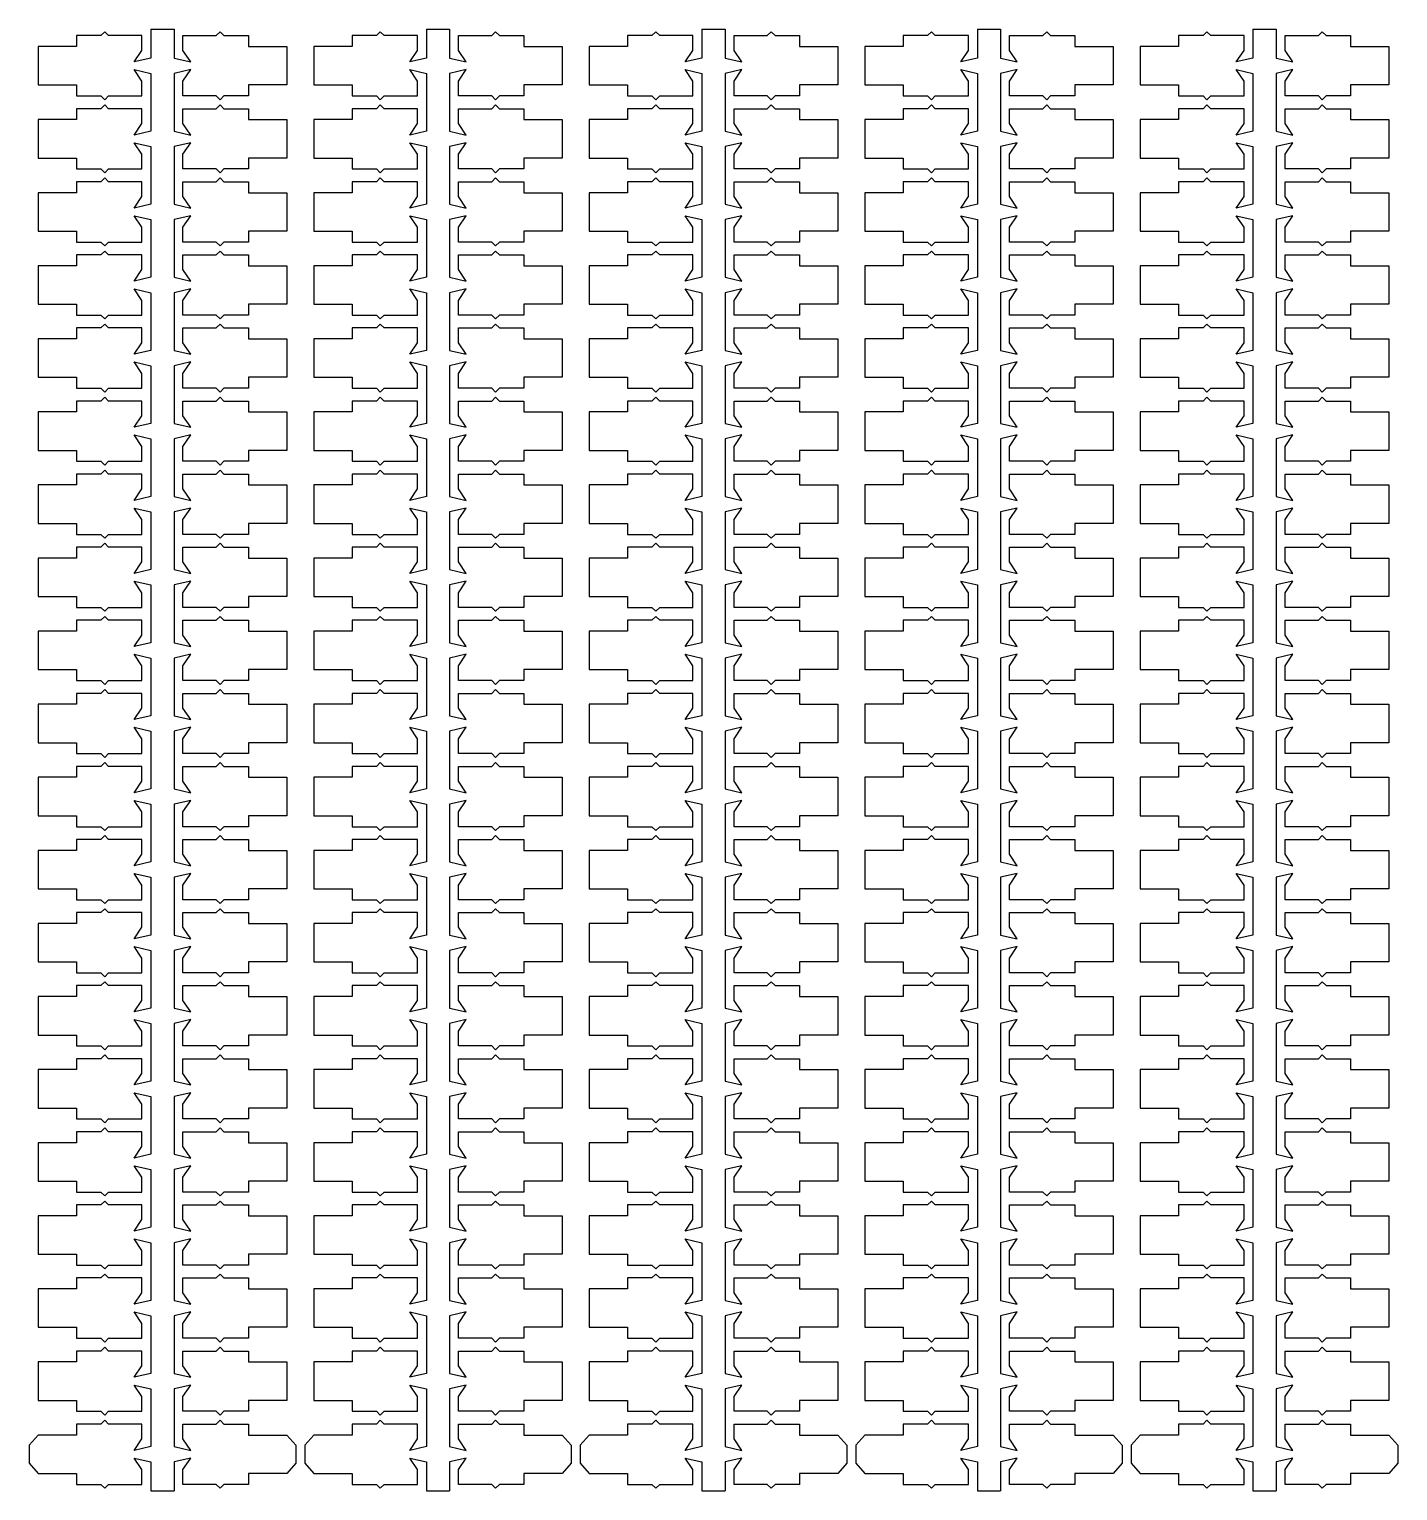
# Model space of a CAD drawing. Extents: x 0 to 107, y 0 to 114.
import ezdxf

# ---------------------------------------------------------------- set-up
doc = ezdxf.new("R2010")
doc.units = 0

# ---------------------------------------------------------------- blocks, each defined once
blk = doc.blocks.new('stem_bump')
for points in [[(-0.9, 2.85, 0), (-0.9, 0.6, 0), (-2.2, 0.3, 0), (-1.6, 1.2, 0), (-1.6, 2.35, 0), (-4.2, 2.35, 0), (-4.5, 2.65, 0), (-4.5, 2.65, 0), (-4.8, 2.35, 0), (-6.7, 2.35, 0), (-6.7, 1.5, 0), (-9.7, 1.5, 0), (-10.4, 0.7, 0), (-10.4, -0.7, 0), (-9.7, -1.5, 0), (-6.7, -1.5, 0), (-6.7, -2.35, 0), (-4.8, -2.35, 0), (-4.5, -2.65, 0), (-4.5, -2.65, 0), (-4.2, -2.35, 0), (-1.6, -2.35, 0), (-1.6, -1.2, 0), (-2.2, -0.3, 0), (-0.9, -0.6, 0), (-0.9, -2.85, 0)], [(0.9, 2.85, 0), (0.9, 0.6, 0), (2.2, 0.3, 0), (1.6, 1.2, 0), (1.6, 2.35, 0), (4.2, 2.35, 0), (4.5, 2.65, 0), (4.5, 2.65, 0), (4.8, 2.35, 0), (6.7, 2.35, 0), (6.7, 1.5, 0), (9.7, 1.5, 0), (10.4, 0.7, 0), (10.4, -0.7, 0), (9.7, -1.5, 0), (6.7, -1.5, 0), (6.7, -2.35, 0), (4.8, -2.35, 0), (4.5, -2.65, 0), (4.5, -2.65, 0), (4.2, -2.35, 0), (1.6, -2.35, 0), (1.6, -1.2, 0), (2.2, -0.3, 0), (0.9, -0.6, 0), (0.9, -2.85, 0)]]:
    blk.add_polyline3d(points)
blk = doc.blocks.new('stem')
for points in [[(-0.9, 2.85, 0), (-0.9, 0.6, 0), (-2.2, 0.3, 0), (-1.6, 1.2, 0), (-1.6, 2.35, 0), (-4.2, 2.35, 0), (-4.5, 2.65, 0), (-4.5, 2.65, 0), (-4.8, 2.35, 0), (-6.7, 2.35, 0), (-6.7, 1.5, 0), (-9.7, 1.5, 0), (-9.7, -1.5, 0), (-6.7, -1.5, 0), (-6.7, -2.35, 0), (-4.8, -2.35, 0), (-4.5, -2.65, 0), (-4.5, -2.65, 0), (-4.2, -2.35, 0), (-1.6, -2.35, 0), (-1.6, -1.2, 0), (-2.2, -0.3, 0), (-0.9, -0.6, 0), (-0.9, -2.85, 0)], [(0.9, 2.85, 0), (0.9, 0.6, 0), (2.2, 0.3, 0), (1.6, 1.2, 0), (1.6, 2.35, 0), (4.2, 2.35, 0), (4.5, 2.65, 0), (4.5, 2.65, 0), (4.8, 2.35, 0), (6.7, 2.35, 0), (6.7, 1.5, 0), (9.7, 1.5, 0), (9.7, -1.5, 0), (6.7, -1.5, 0), (6.7, -2.35, 0), (4.8, -2.35, 0), (4.5, -2.65, 0), (4.5, -2.65, 0), (4.2, -2.35, 0), (1.6, -2.35, 0), (1.6, -1.2, 0), (2.2, -0.3, 0), (0.9, -0.6, 0), (0.9, -2.85, 0)]]:
    blk.add_polyline3d(points)

msp = doc.modelspace()

# ---------------------------------------------------------------- linework, layer by layer
for p, q in [((9.5, 114), (11.3, 114)), ((31, 114), (32.8, 114)), ((52.5, 114), (54.3, 114)), ((74, 114), (75.8, 114)), ((95.5, 114), (97.3, 114)), ((9.5, 0), (11.3, 0)), ((31, 0), (32.8, 0)), ((52.5, 0), (54.3, 0)), ((74, 0), (75.8, 0)), ((95.5, 0), (97.3, 0))]:
    msp.add_line(p, q)

# ---------------------------------------------------------------- block references
for name, p in [('stem', (10.4, 111.15)), ('stem', (31.9, 111.15)), ('stem', (53.4, 111.15)), ('stem', (74.9, 111.15)), ('stem', (96.4, 111.15)), ('stem', (10.4, 105.45)), ('stem', (31.9, 105.45)), ('stem', (53.4, 105.45)), ('stem', (74.9, 105.45)), ('stem', (96.4, 105.45)), ('stem', (10.4, 99.75)), ('stem', (31.9, 99.75)), ('stem', (53.4, 99.75)), ('stem', (74.9, 99.75)), ('stem', (96.4, 99.75)), ('stem', (10.4, 94.05)), ('stem', (31.9, 94.05)), ('stem', (53.4, 94.05)), ('stem', (74.9, 94.05)), ('stem', (96.4, 94.05)), ('stem', (10.4, 88.35)), ('stem', (31.9, 88.35)), ('stem', (53.4, 88.35)), ('stem', (74.9, 88.35)), ('stem', (96.4, 88.35)), ('stem', (10.4, 82.65)), ('stem', (31.9, 82.65)), ('stem', (53.4, 82.65)), ('stem', (74.9, 82.65)), ('stem', (96.4, 82.65)), ('stem', (10.4, 76.95)), ('stem', (31.9, 76.95)), ('stem', (53.4, 76.95)), ('stem', (74.9, 76.95)), ('stem', (96.4, 76.95)), ('stem', (10.4, 71.25)), ('stem', (31.9, 71.25)), ('stem', (53.4, 71.25)), ('stem', (74.9, 71.25)), ('stem', (96.4, 71.25)), ('stem', (10.4, 65.55)), ('stem', (31.9, 65.55)), ('stem', (53.4, 65.55)), ('stem', (74.9, 65.55)), ('stem', (96.4, 65.55)), ('stem', (10.4, 59.85)), ('stem', (31.9, 59.85)), ('stem', (53.4, 59.85)), ('stem', (74.9, 59.85)), ('stem', (96.4, 59.85)), ('stem', (10.4, 54.15)), ('stem', (31.9, 54.15)), ('stem', (53.4, 54.15)), ('stem', (74.9, 54.15)), ('stem', (96.4, 54.15)), ('stem', (10.4, 48.45)), ('stem', (31.9, 48.45)), ('stem', (53.4, 48.45)), ('stem', (74.9, 48.45)), ('stem', (96.4, 48.45)), ('stem', (10.4, 42.75)), ('stem', (31.9, 42.75)), ('stem', (53.4, 42.75)), ('stem', (74.9, 42.75)), ('stem', (96.4, 42.75)), ('stem', (10.4, 37.05)), ('stem', (31.9, 37.05)), ('stem', (53.4, 37.05)), ('stem', (74.9, 37.05)), ('stem', (96.4, 37.05)), ('stem', (10.4, 31.35)), ('stem', (31.9, 31.35)), ('stem', (53.4, 31.35)), ('stem', (74.9, 31.35)), ('stem', (96.4, 31.35)), ('stem', (10.4, 25.65)), ('stem', (31.9, 25.65)), ('stem', (53.4, 25.65)), ('stem', (74.9, 25.65)), ('stem', (96.4, 25.65)), ('stem', (10.4, 19.95)), ('stem', (31.9, 19.95)), ('stem', (53.4, 19.95)), ('stem', (74.9, 19.95)), ('stem', (96.4, 19.95)), ('stem', (10.4, 14.25)), ('stem', (31.9, 14.25)), ('stem', (53.4, 14.25)), ('stem', (74.9, 14.25)), ('stem', (96.4, 14.25)), ('stem', (10.4, 8.55)), ('stem', (31.9, 8.55)), ('stem', (53.4, 8.55)), ('stem', (74.9, 8.55)), ('stem', (96.4, 8.55)), ('stem_bump', (10.4, 2.85)), ('stem_bump', (31.9, 2.85)), ('stem_bump', (53.4, 2.85)), ('stem_bump', (74.9, 2.85)), ('stem_bump', (96.4, 2.85))]:
    msp.add_blockref(name, p)

doc.saveas('drawing.dxf')
